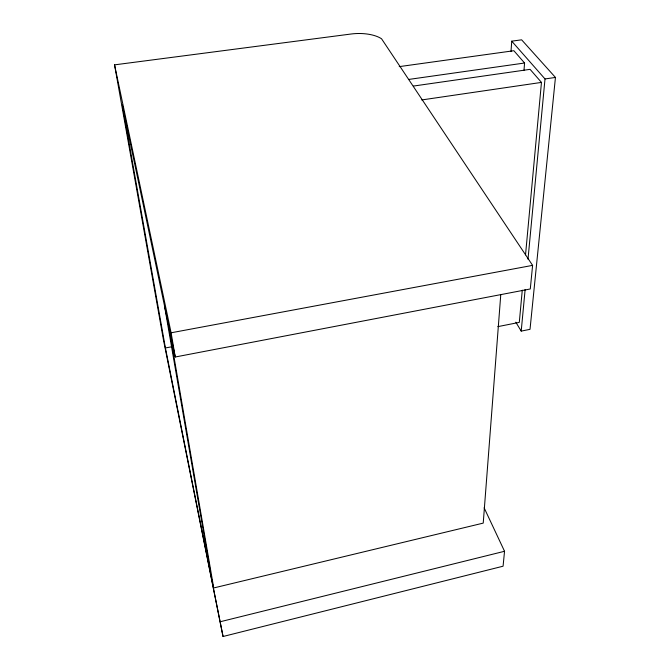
<?xml version="1.0" encoding="UTF-8"?>
<svg xmlns="http://www.w3.org/2000/svg" width="670" height="670" viewBox="0 0 670 670"><rect width="100%" height="100%" fill="white"/><g stroke="black" fill="none" stroke-linecap="round" stroke-linejoin="round"><path stroke-width="1" d="M510.992 51.615L511.746 41.172L521.629 39.823L555.447 77.435L530.02 329.339L521.21 331.106L515.808 322.17M500.758 294.817L483.229 523.111L213.722 587.95L168.388 324.339M523.99 70.291L524.577 63.014L513.882 50.719L399.211 66.632M522.273 290.177L519.3 322.379L497.81 326.642M525.531 254.851L541.461 82.402L530.087 69.345L413.382 86.07M521.21 331.106L525.146 289.423M528.002 259.215L545.011 78.951L511.746 41.172M484.125 507.818L504.544 551.284L503.078 566.209L223.043 636.5L163.388 339.556L114.553 64.856L351.097 34.011A27.788 12.236 -1 0 1 381.557 38.785L532.6 265.37L530.288 288.971L175.247 357.001L122.325 105.039L165.415 347.965L223.043 636.5M220.514 621.676L504.544 551.284M165.415 347.965L171.579 346.8M114.553 64.856L171.11 332.789L532.6 265.37M545.011 78.951L555.447 77.435M421.715 99.947L541.461 82.402M408.6 79.454L524.577 63.014M164.502 305.838L209.827 568.621M171.11 332.789L175.247 357.001"/></g></svg>
